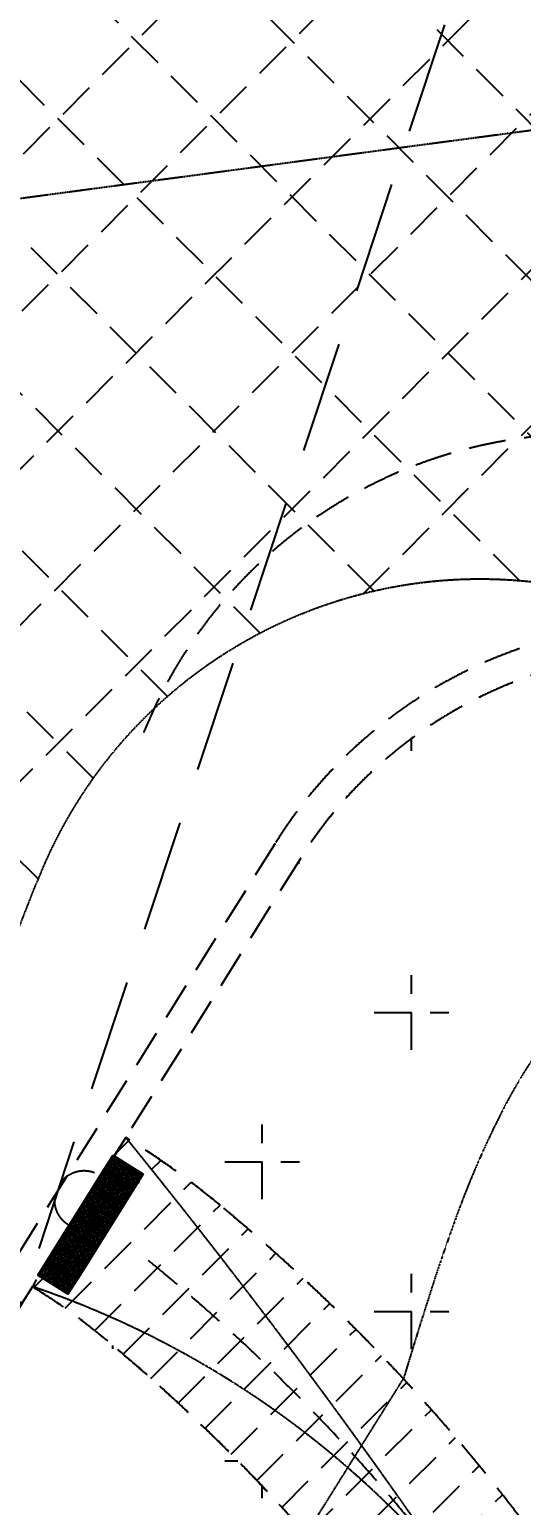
# Model space of a CAD drawing. Header units: millimetres. Extents: x 832728086 to 834530684, y 817551485 to 818349469.
# Drawn here: x 834272377 to 834280745, y 817907181 to 817932262 of the extents above; entities that cross this region are included whole.
import ezdxf

# ---------------------------------------------------------------- set-up
doc = ezdxf.new("R2010")
doc.units = ezdxf.units.MM
doc.header["$LTSCALE"] = 100
doc.linetypes.add('Hidden', pattern=[9.525, 6.35, -3.175])
for name, color, linetype in [('+C-160', 160, 'Hidden'), ('000-Tactile-l', 8, 'Continuous'), ('DLN030_1', 1, 'Continuous')]:
    doc.layers.add(name, color=color, linetype=linetype)
doc.layers.add('000-helpline', color=30, linetype='Continuous', lineweight=30, plot=False)
doc.styles.add('Swis721tBT', font='swissl.ttf')
doc.dimstyles.new('INTDIM', dxfattribs={"dimtxt": 200, "dimasz": 125, "dimexe": 100, "dimexo": 150, "dimgap": 80, "dimtad": 1, "dimdec": 0, "dimzin": 9, "dimdsep": 46, "dimtxsty": 'Swis721tBT', "dimblk": 'OPEN30', "dimcen": -125, "dimclrd": 256, "dimclre": 256, "dimclrt": 2, "dimaunit": 1, "dimadec": 1, "dimazin": 0, "dimtfac": 0.444444, "dimtdec": 0, "dimtix": 1, "dimtmove": 2, "dimatfit": 3, "dimldrblk": 'OPEN30', "dimfxl": 0, "dimtolj": 1, "dimlwd": -1, "dimlwe": -1, "dimarcsym": 0})

# ---------------------------------------------------------------- blocks, each defined once
blk = doc.blocks.new('_Open30')
at = {"color": 0, "linetype": 'ByBlock', "lineweight": -2}
for p, q in [((-1, 0.27), (0, 0)), ((0, 0), (-1, -0.27)), ((0, 0), (-1, 0))]:
    blk.add_line(p, q, dxfattribs=at)
blk = doc.blocks.new('*D28')
at = {"layer": 'Defpoints', "color": 0}
for p in [(834269377, 817985820), (834268235, 817984815), (834325665, 817921862)]:
    blk.add_point(p, dxfattribs=at)
at = {"layer": 'DLN030_1', "linetype": 'Continuous'}
for p, q in [((834269264, 817985721), (834268160, 817984749)), ((834324391, 817921007), (834268367, 817984665)), ((834325552, 817921763), (834324448, 817920791))]:
    blk.add_line(p, q, dxfattribs=at)
at = {"layer": 'DLN030_1', "xscale": 200, "yscale": 200, "zscale": 200}
for p, rotation in [((834268235, 817984815), 131.3501965874743), ((834324523, 817920857), 311.3501965874743)]:
    blk.add_blockref('_Open30', p, dxfattribs=dict(at, rotation=rotation))
at = {"layer": 'DLN030_1', "color": 2, "insert": (834295471, 817953436), "char_height": 400, "attachment_point": 5, "rotation": 311.3502, "style": 'Swis721tBT'}
blk.add_mtext('\\A1;85200', dxfattribs=at)
blk = doc.blocks.new('tactile')
at = {"layer": '000-helpline', "ltscale": 0.015}
for points in [[(834273.854, 817913.177), (834274.108, 817913.018), (834273.948, 817912.764), (834273.694, 817912.923)], [(834273.694, 817912.923), (834273.948, 817912.764), (834273.789, 817912.509), (834273.535, 817912.669)], [(834274.108, 817913.018), (834274.362, 817912.859), (834274.203, 817912.604), (834273.948, 817912.764)], [(834273.535, 817912.669), (834273.789, 817912.509), (834273.63, 817912.255), (834273.376, 817912.414)], [(834273.948, 817912.764), (834274.203, 817912.604), (834274.043, 817912.35), (834273.789, 817912.509)], [(834273.376, 817912.414), (834273.63, 817912.255), (834273.471, 817912.001), (834273.216, 817912.16)], [(834273.789, 817912.509), (834274.043, 817912.35), (834273.884, 817912.096), (834273.63, 817912.255)], [(834273.216, 817912.16), (834273.471, 817912.001), (834273.311, 817911.747), (834273.057, 817911.906)], [(834273.63, 817912.255), (834273.884, 817912.096), (834273.725, 817911.842), (834273.471, 817912.001)], [(834273.057, 817911.906), (834273.311, 817911.747), (834273.152, 817911.493), (834272.898, 817911.652)], [(834273.471, 817912.001), (834273.725, 817911.842), (834273.566, 817911.587), (834273.311, 817911.747)], [(834273.311, 817911.747), (834273.566, 817911.587), (834273.406, 817911.333), (834273.152, 817911.493)], [(834272.898, 817911.652), (834273.152, 817911.493), (834272.993, 817911.238), (834272.739, 817911.398)], [(834273.152, 817911.493), (834273.406, 817911.333), (834273.247, 817911.079), (834272.993, 817911.238)], [(834272.739, 817911.398), (834272.993, 817911.238), (834272.833, 817910.984), (834272.579, 817911.143)], [(834272.993, 817911.238), (834273.247, 817911.079), (834273.088, 817910.825), (834272.833, 817910.984)]]:
    blk.add_lwpolyline(points, close=True, dxfattribs=at)
at = {"layer": '000-Tactile-l'}
for points in [[(834273.535, 817912.669), (834273.854, 817913.177), (834274.362, 817912.859), (834274.043, 817912.35)], [(834273.216, 817912.16), (834273.535, 817912.669), (834274.043, 817912.35), (834273.725, 817911.842)], [(834272.898, 817911.652), (834273.216, 817912.16), (834273.725, 817911.842), (834273.406, 817911.333)], [(834272.579, 817911.143), (834272.898, 817911.652), (834273.406, 817911.333), (834273.088, 817910.825)]]:
    blk.add_lwpolyline(points, close=True, dxfattribs=at)
at = {"layer": '000-Tactile-l', "ltscale": 0.015}
for centre, radius in [((834273.861, 817913.143), 0.0175), ((834273.729, 817912.931), 0.0175), ((834273.729, 817912.931), 0.0125), ((834273.755, 817912.973), 0.0175), ((834273.755, 817912.973), 0.0125), ((834273.771, 817912.904), 0.0175), ((834273.771, 817912.904), 0.0125), ((834273.782, 817913.016), 0.0175), ((834273.782, 817913.016), 0.0125), ((834273.798, 817912.947), 0.0175), ((834273.798, 817912.947), 0.0125), ((834273.808, 817913.058), 0.0175), ((834273.808, 817913.058), 0.0125), ((834273.824, 817912.989), 0.0175), ((834273.824, 817912.989), 0.0125), ((834273.835, 817913.1), 0.0175), ((834273.835, 817913.1), 0.0125), ((834273.84, 817912.92), 0.0175), ((834273.84, 817912.92), 0.0125), ((834273.851, 817913.031), 0.0175), ((834273.851, 817913.031), 0.0125), ((834273.861, 817913.143), 0.0125), ((834273.867, 817912.962), 0.0175), ((834273.867, 817912.962), 0.0125), ((834273.877, 817913.074), 0.0175), ((834273.877, 817913.074), 0.0125), ((834273.882, 817912.894), 0.0175), ((834273.893, 817913.005), 0.0175), ((834273.893, 817913.005), 0.0125), ((834273.904, 817913.116), 0.0175), ((834273.904, 817913.116), 0.0125), ((834273.909, 817912.936), 0.0175), ((834273.909, 817912.936), 0.0125), ((834273.92, 817913.047), 0.0175), ((834273.92, 817913.047), 0.0125), ((834273.935, 817912.978), 0.0175), ((834273.935, 817912.978), 0.0125), ((834273.946, 817913.09), 0.0175), ((834273.946, 817913.09), 0.0125), ((834273.951, 817912.909), 0.0175), ((834273.951, 817912.909), 0.0125), ((834273.962, 817913.021), 0.0175), ((834273.962, 817913.021), 0.0125), ((834273.978, 817912.952), 0.0175), ((834273.978, 817912.952), 0.0125), ((834273.989, 817913.063), 0.0175), ((834273.989, 817913.063), 0.0125), ((834274.004, 817912.994), 0.0175), ((834274.004, 817912.994), 0.0125), ((834274.02, 817912.925), 0.0175), ((834274.02, 817912.925), 0.0125), ((834274.031, 817913.036), 0.0175), ((834274.031, 817913.036), 0.0125), ((834274.047, 817912.968), 0.0175), ((834274.047, 817912.968), 0.0125), ((834274.063, 817912.899), 0.0175), ((834274.063, 817912.899), 0.0125), ((834274.073, 817913.01), 0.0175), ((834274.073, 817913.01), 0.0125), ((834274.089, 817912.941), 0.0175), ((834274.089, 817912.941), 0.0125), ((834274.116, 817912.983), 0.0175), ((834274.116, 817912.983), 0.0125), ((834274.132, 817912.914), 0.0175), ((834274.132, 817912.914), 0.0125), ((834274.158, 817912.957), 0.0175), ((834274.158, 817912.957), 0.0125), ((834274.2, 817912.93), 0.0175), ((834274.2, 817912.93), 0.0125), ((834274.243, 817912.904), 0.0175), ((834274.243, 817912.904), 0.0125), ((834273.569, 817912.677), 0.0175), ((834273.569, 817912.677), 0.0125), ((834273.596, 817912.719), 0.0175), ((834273.596, 817912.719), 0.0125), ((834273.612, 817912.65), 0.0175), ((834273.612, 817912.65), 0.0125), ((834273.623, 817912.761), 0.0175), ((834273.623, 817912.761), 0.0125), ((834273.638, 817912.692), 0.0175), ((834273.638, 817912.692), 0.0125), ((834273.649, 817912.804), 0.0175), ((834273.649, 817912.804), 0.0125), ((834273.665, 817912.735), 0.0175), ((834273.665, 817912.735), 0.0125), ((834273.676, 817912.846), 0.0175), ((834273.676, 817912.846), 0.0125), ((834273.681, 817912.666), 0.0175), ((834273.681, 817912.666), 0.0125), ((834273.691, 817912.777), 0.0175), ((834273.691, 817912.777), 0.0125), ((834273.702, 817912.888), 0.0175), ((834273.702, 817912.888), 0.0125), ((834273.707, 817912.708), 0.0175), ((834273.707, 817912.708), 0.0125), ((834273.718, 817912.82), 0.0175), ((834273.718, 817912.82), 0.0125), ((834273.723, 817912.639), 0.0175), ((834273.734, 817912.751), 0.0175), ((834273.734, 817912.751), 0.0125), ((834273.745, 817912.862), 0.0175), ((834273.745, 817912.862), 0.0125), ((834273.75, 817912.682), 0.0175), ((834273.75, 817912.682), 0.0125), ((834273.76, 817912.793), 0.0175), ((834273.76, 817912.793), 0.0125), ((834273.776, 817912.724), 0.0175), ((834273.776, 817912.724), 0.0125), ((834273.787, 817912.835), 0.0175), ((834273.787, 817912.835), 0.0125), ((834273.792, 817912.655), 0.0175), ((834273.792, 817912.655), 0.0125), ((834273.803, 817912.766), 0.0175), ((834273.803, 817912.766), 0.0125), ((834273.813, 817912.878), 0.0175), ((834273.813, 817912.878), 0.0125), ((834273.819, 817912.698), 0.0175), ((834273.819, 817912.698), 0.0125), ((834273.829, 817912.809), 0.0175), ((834273.829, 817912.809), 0.0125), ((834273.845, 817912.74), 0.0175), ((834273.845, 817912.74), 0.0125), ((834273.856, 817912.851), 0.0175), ((834273.856, 817912.851), 0.0125), ((834273.861, 817912.671), 0.0175), ((834273.861, 817912.671), 0.0125), ((834273.872, 817912.782), 0.0175), ((834273.872, 817912.782), 0.0125), ((834273.882, 817912.894), 0.0125), ((834273.887, 817912.713), 0.0175), ((834273.887, 817912.713), 0.0125), ((834273.898, 817912.825), 0.0175), ((834273.898, 817912.825), 0.0125), ((834273.903, 817912.644), 0.0175), ((834273.903, 817912.644), 0.0125), ((834273.914, 817912.756), 0.0175), ((834273.914, 817912.756), 0.0125), ((834273.925, 817912.867), 0.0175), ((834273.925, 817912.867), 0.0125), ((834273.93, 817912.687), 0.0175), ((834273.93, 817912.687), 0.0125), ((834273.941, 817912.798), 0.0175), ((834273.941, 817912.798), 0.0125), ((834273.956, 817912.729), 0.0175), ((834273.956, 817912.729), 0.0125), ((834273.967, 817912.84), 0.0175), ((834273.967, 817912.84), 0.0125), ((834273.972, 817912.66), 0.0175), ((834273.972, 817912.66), 0.0125), ((834273.983, 817912.772), 0.0175), ((834273.983, 817912.772), 0.0125), ((834273.994, 817912.883), 0.0175), ((834273.994, 817912.883), 0.0125), ((834273.999, 817912.703), 0.0175), ((834273.999, 817912.703), 0.0125), ((834274.009, 817912.814), 0.0175), ((834274.009, 817912.814), 0.0125), ((834274.025, 817912.745), 0.0175), ((834274.025, 817912.745), 0.0125), ((834274.036, 817912.856), 0.0175), ((834274.036, 817912.856), 0.0125), ((834274.041, 817912.676), 0.0175), ((834274.041, 817912.676), 0.0125), ((834274.052, 817912.787), 0.0175), ((834274.052, 817912.787), 0.0125), ((834274.068, 817912.718), 0.0175), ((834274.068, 817912.718), 0.0125), ((834274.078, 817912.83), 0.0175), ((834274.078, 817912.83), 0.0125), ((834274.084, 817912.65), 0.0175), ((834274.084, 817912.65), 0.0125), ((834274.094, 817912.761), 0.0175), ((834274.094, 817912.761), 0.0125), ((834274.105, 817912.872), 0.0175), ((834274.105, 817912.872), 0.0125), ((834274.11, 817912.692), 0.0175), ((834274.11, 817912.692), 0.0125), ((834274.121, 817912.803), 0.0175), ((834274.121, 817912.803), 0.0125), ((834274.137, 817912.734), 0.0175), ((834274.137, 817912.734), 0.0125), ((834274.147, 817912.846), 0.0175), ((834274.147, 817912.846), 0.0125), ((834274.152, 817912.665), 0.0175), ((834274.152, 817912.665), 0.0125), ((834274.163, 817912.777), 0.0175), ((834274.163, 817912.777), 0.0125), ((834274.174, 817912.888), 0.0175), ((834274.174, 817912.888), 0.0125), ((834274.179, 817912.708), 0.0175), ((834274.179, 817912.708), 0.0125), ((834274.19, 817912.819), 0.0175), ((834274.19, 817912.819), 0.0125), ((834274.195, 817912.639), 0.0175), ((834274.206, 817912.75), 0.0175), ((834274.206, 817912.75), 0.0125), ((834274.216, 817912.861), 0.0175), ((834274.216, 817912.861), 0.0125), ((834274.221, 817912.681), 0.0175), ((834274.221, 817912.681), 0.0125), ((834274.232, 817912.792), 0.0175), ((834274.232, 817912.792), 0.0125), ((834274.248, 817912.724), 0.0175), ((834274.248, 817912.724), 0.0125), ((834274.259, 817912.835), 0.0175), ((834274.259, 817912.835), 0.0125), ((834274.274, 817912.766), 0.0175), ((834274.274, 817912.766), 0.0125), ((834274.285, 817912.877), 0.0175), ((834274.285, 817912.877), 0.0125), ((834274.301, 817912.808), 0.0175), ((834274.301, 817912.808), 0.0125), ((834274.328, 817912.851), 0.0175), ((834274.328, 817912.851), 0.0125), ((834273.41, 817912.422), 0.0175), ((834273.41, 817912.422), 0.0125), ((834273.437, 817912.465), 0.0175), ((834273.437, 817912.465), 0.0125), ((834273.453, 817912.396), 0.0175), ((834273.453, 817912.396), 0.0125), ((834273.463, 817912.507), 0.0175), ((834273.463, 817912.507), 0.0125), ((834273.479, 817912.438), 0.0175), ((834273.479, 817912.438), 0.0125), ((834273.49, 817912.55), 0.0175), ((834273.49, 817912.55), 0.0125), ((834273.506, 817912.481), 0.0175), ((834273.506, 817912.481), 0.0125), ((834273.516, 817912.592), 0.0175), ((834273.516, 817912.592), 0.0125), ((834273.521, 817912.412), 0.0175), ((834273.521, 817912.412), 0.0125), ((834273.532, 817912.523), 0.0175), ((834273.532, 817912.523), 0.0125), ((834273.543, 817912.634), 0.0175), ((834273.543, 817912.634), 0.0125), ((834273.548, 817912.454), 0.0175), ((834273.548, 817912.454), 0.0125), ((834273.559, 817912.565), 0.0175), ((834273.559, 817912.565), 0.0125), ((834273.575, 817912.496), 0.0175), ((834273.575, 817912.496), 0.0125), ((834273.585, 817912.608), 0.0175), ((834273.585, 817912.608), 0.0125), ((834273.59, 817912.427), 0.0175), ((834273.59, 817912.427), 0.0125), ((834273.601, 817912.539), 0.0175), ((834273.601, 817912.539), 0.0125), ((834273.617, 817912.47), 0.0175), ((834273.617, 817912.47), 0.0125), ((834273.628, 817912.581), 0.0175), ((834273.628, 817912.581), 0.0125), ((834273.633, 817912.401), 0.0175), ((834273.633, 817912.401), 0.0125), ((834273.643, 817912.512), 0.0175), ((834273.643, 817912.512), 0.0125), ((834273.654, 817912.624), 0.0175), ((834273.654, 817912.624), 0.0125), ((834273.659, 817912.443), 0.0175), ((834273.659, 817912.443), 0.0125), ((834273.67, 817912.555), 0.0175), ((834273.67, 817912.555), 0.0125), ((834273.686, 817912.486), 0.0175), ((834273.686, 817912.486), 0.0125), ((834273.697, 817912.597), 0.0175), ((834273.697, 817912.597), 0.0125), ((834273.702, 817912.417), 0.0175), ((834273.702, 817912.417), 0.0125), ((834273.712, 817912.528), 0.0175), ((834273.712, 817912.528), 0.0125), ((834273.723, 817912.639), 0.0125), ((834273.728, 817912.459), 0.0175), ((834273.728, 817912.459), 0.0125), ((834273.739, 817912.57), 0.0175), ((834273.739, 817912.57), 0.0125), ((834273.744, 817912.39), 0.0175), ((834273.755, 817912.501), 0.0175), ((834273.755, 817912.501), 0.0125), ((834273.765, 817912.613), 0.0175), ((834273.765, 817912.613), 0.0125), ((834273.771, 817912.433), 0.0175), ((834273.771, 817912.433), 0.0125), ((834273.781, 817912.544), 0.0175), ((834273.781, 817912.544), 0.0125), ((834273.797, 817912.475), 0.0175), ((834273.797, 817912.475), 0.0125), ((834273.808, 817912.586), 0.0175), ((834273.808, 817912.586), 0.0125), ((834273.813, 817912.406), 0.0175), ((834273.813, 817912.406), 0.0125), ((834273.824, 817912.517), 0.0175), ((834273.824, 817912.517), 0.0125), ((834273.834, 817912.629), 0.0175), ((834273.834, 817912.629), 0.0125), ((834273.839, 817912.448), 0.0175), ((834273.839, 817912.448), 0.0125), ((834273.85, 817912.56), 0.0175), ((834273.85, 817912.56), 0.0125), ((834273.866, 817912.491), 0.0175), ((834273.866, 817912.491), 0.0125), ((834273.877, 817912.602), 0.0175), ((834273.877, 817912.602), 0.0125), ((834273.882, 817912.422), 0.0175), ((834273.882, 817912.422), 0.0125), ((834273.893, 817912.533), 0.0175), ((834273.893, 817912.533), 0.0125), ((834273.908, 817912.464), 0.0175), ((834273.908, 817912.464), 0.0125), ((834273.919, 817912.576), 0.0175), ((834273.919, 817912.576), 0.0125), ((834273.924, 817912.395), 0.0175), ((834273.924, 817912.395), 0.0125), ((834273.935, 817912.507), 0.0175), ((834273.935, 817912.507), 0.0125), ((834273.946, 817912.618), 0.0175), ((834273.946, 817912.618), 0.0125), ((834273.951, 817912.438), 0.0175), ((834273.951, 817912.438), 0.0125), ((834273.961, 817912.549), 0.0175), ((834273.961, 817912.549), 0.0125), ((834273.977, 817912.48), 0.0175), ((834273.977, 817912.48), 0.0125), ((834273.988, 817912.591), 0.0175), ((834273.988, 817912.591), 0.0125), ((834273.993, 817912.411), 0.0175), ((834273.993, 817912.411), 0.0125), ((834274.004, 817912.522), 0.0175), ((834274.004, 817912.522), 0.0125), ((834274.015, 817912.634), 0.0175), ((834274.015, 817912.634), 0.0125), ((834274.02, 817912.453), 0.0175), ((834274.02, 817912.453), 0.0125), ((834274.03, 817912.565), 0.0175), ((834274.03, 817912.565), 0.0125), ((834274.046, 817912.496), 0.0175), ((834274.046, 817912.496), 0.0125), ((834274.057, 817912.607), 0.0175), ((834274.057, 817912.607), 0.0125), ((834274.062, 817912.427), 0.0175), ((834274.062, 817912.427), 0.0125), ((834274.073, 817912.538), 0.0175), ((834274.073, 817912.538), 0.0125), ((834274.089, 817912.469), 0.0175), ((834274.089, 817912.469), 0.0125), ((834274.099, 817912.581), 0.0175), ((834274.099, 817912.581), 0.0125), ((834274.115, 817912.512), 0.0175), ((834274.115, 817912.512), 0.0125), ((834274.126, 817912.623), 0.0175), ((834274.126, 817912.623), 0.0125), ((834274.142, 817912.554), 0.0175), ((834274.142, 817912.554), 0.0125), ((834274.168, 817912.596), 0.0175), ((834274.168, 817912.596), 0.0125), ((834274.195, 817912.639), 0.0125), ((834273.251, 817912.168), 0.0175), ((834273.251, 817912.168), 0.0125), ((834273.277, 817912.211), 0.0175), ((834273.277, 817912.211), 0.0125), ((834273.293, 817912.142), 0.0175), ((834273.293, 817912.142), 0.0125), ((834273.304, 817912.253), 0.0175), ((834273.304, 817912.253), 0.0125), ((834273.32, 817912.184), 0.0175), ((834273.32, 817912.184), 0.0125), ((834273.33, 817912.295), 0.0175), ((834273.33, 817912.295), 0.0125), ((834273.346, 817912.226), 0.0175), ((834273.346, 817912.226), 0.0125), ((834273.357, 817912.338), 0.0175), ((834273.357, 817912.338), 0.0125), ((834273.362, 817912.157), 0.0175), ((834273.362, 817912.157), 0.0125), ((834273.373, 817912.269), 0.0175), ((834273.373, 817912.269), 0.0125), ((834273.384, 817912.38), 0.0175), ((834273.384, 817912.38), 0.0125), ((834273.389, 817912.2), 0.0175), ((834273.389, 817912.2), 0.0125), ((834273.399, 817912.311), 0.0175), ((834273.399, 817912.311), 0.0125), ((834273.415, 817912.242), 0.0175), ((834273.415, 817912.242), 0.0125), ((834273.426, 817912.353), 0.0175), ((834273.426, 817912.353), 0.0125), ((834273.431, 817912.173), 0.0175), ((834273.431, 817912.173), 0.0125), ((834273.442, 817912.285), 0.0175), ((834273.442, 817912.285), 0.0125), ((834273.458, 817912.216), 0.0175), ((834273.458, 817912.216), 0.0125), ((834273.468, 817912.327), 0.0175), ((834273.468, 817912.327), 0.0125), ((834273.473, 817912.147), 0.0175), ((834273.473, 817912.147), 0.0125), ((834273.484, 817912.258), 0.0175), ((834273.484, 817912.258), 0.0125), ((834273.495, 817912.369), 0.0175), ((834273.495, 817912.369), 0.0125), ((834273.5, 817912.189), 0.0175), ((834273.5, 817912.189), 0.0125), ((834273.511, 817912.3), 0.0175), ((834273.511, 817912.3), 0.0125), ((834273.527, 817912.231), 0.0175), ((834273.527, 817912.231), 0.0125), ((834273.537, 817912.343), 0.0175), ((834273.537, 817912.343), 0.0125), ((834273.542, 817912.163), 0.0175), ((834273.542, 817912.163), 0.0125), ((834273.553, 817912.274), 0.0175), ((834273.553, 817912.274), 0.0125), ((834273.564, 817912.385), 0.0175), ((834273.564, 817912.385), 0.0125), ((834273.569, 817912.205), 0.0175), ((834273.569, 817912.205), 0.0125), ((834273.58, 817912.316), 0.0175), ((834273.58, 817912.316), 0.0125), ((834273.595, 817912.247), 0.0175), ((834273.595, 817912.247), 0.0125), ((834273.606, 817912.359), 0.0175), ((834273.606, 817912.359), 0.0125), ((834273.611, 817912.178), 0.0175), ((834273.611, 817912.178), 0.0125), ((834273.622, 817912.29), 0.0175), ((834273.622, 817912.29), 0.0125), ((834273.638, 817912.221), 0.0175), ((834273.638, 817912.221), 0.0125), ((834273.649, 817912.332), 0.0175), ((834273.649, 817912.332), 0.0125), ((834273.654, 817912.152), 0.0175), ((834273.654, 817912.152), 0.0125), ((834273.664, 817912.263), 0.0175), ((834273.664, 817912.263), 0.0125), ((834273.675, 817912.374), 0.0175), ((834273.675, 817912.374), 0.0125), ((834273.68, 817912.194), 0.0175), ((834273.68, 817912.194), 0.0125), ((834273.691, 817912.305), 0.0175), ((834273.691, 817912.305), 0.0125), ((834273.707, 817912.237), 0.0175), ((834273.707, 817912.237), 0.0125), ((834273.717, 817912.348), 0.0175), ((834273.717, 817912.348), 0.0125), ((834273.723, 817912.168), 0.0175), ((834273.723, 817912.168), 0.0125), ((834273.733, 817912.279), 0.0175), ((834273.733, 817912.279), 0.0125), ((834273.744, 817912.39), 0.0125), ((834273.749, 817912.21), 0.0175), ((834273.749, 817912.21), 0.0125), ((834273.76, 817912.321), 0.0175), ((834273.76, 817912.321), 0.0125), ((834273.765, 817912.141), 0.0175), ((834273.776, 817912.252), 0.0175), ((834273.776, 817912.252), 0.0125), ((834273.786, 817912.364), 0.0175), ((834273.786, 817912.364), 0.0125), ((834273.791, 817912.183), 0.0175), ((834273.791, 817912.183), 0.0125), ((834273.802, 817912.295), 0.0175), ((834273.802, 817912.295), 0.0125), ((834273.818, 817912.226), 0.0175), ((834273.818, 817912.226), 0.0125), ((834273.829, 817912.337), 0.0175), ((834273.829, 817912.337), 0.0125), ((834273.834, 817912.157), 0.0175), ((834273.834, 817912.157), 0.0125), ((834273.845, 817912.268), 0.0175), ((834273.845, 817912.268), 0.0125), ((834273.855, 817912.379), 0.0175), ((834273.855, 817912.379), 0.0125), ((834273.86, 817912.199), 0.0175), ((834273.86, 817912.199), 0.0125), ((834273.871, 817912.311), 0.0175), ((834273.871, 817912.311), 0.0125), ((834273.887, 817912.242), 0.0175), ((834273.887, 817912.242), 0.0125), ((834273.898, 817912.353), 0.0175), ((834273.898, 817912.353), 0.0125), ((834273.903, 817912.173), 0.0175), ((834273.903, 817912.173), 0.0125), ((834273.913, 817912.284), 0.0175), ((834273.913, 817912.284), 0.0125), ((834273.929, 817912.215), 0.0175), ((834273.929, 817912.215), 0.0125), ((834273.94, 817912.326), 0.0175), ((834273.94, 817912.326), 0.0125), ((834273.956, 817912.257), 0.0175), ((834273.956, 817912.257), 0.0125), ((834273.967, 817912.369), 0.0175), ((834273.967, 817912.369), 0.0125), ((834273.982, 817912.3), 0.0175), ((834273.982, 817912.3), 0.0125), ((834274.009, 817912.342), 0.0175), ((834274.009, 817912.342), 0.0125), ((834274.035, 817912.385), 0.0175), ((834274.035, 817912.385), 0.0125), ((834273.092, 817911.914), 0.0175), ((834273.092, 817911.914), 0.0125), ((834273.118, 817911.956), 0.0175), ((834273.118, 817911.956), 0.0125), ((834273.134, 817911.887), 0.0175), ((834273.145, 817911.999), 0.0175), ((834273.145, 817911.999), 0.0125), ((834273.16, 817911.93), 0.0175), ((834273.16, 817911.93), 0.0125), ((834273.171, 817912.041), 0.0175), ((834273.171, 817912.041), 0.0125), ((834273.187, 817911.972), 0.0175), ((834273.187, 817911.972), 0.0125), ((834273.198, 817912.083), 0.0175), ((834273.198, 817912.083), 0.0125), ((834273.203, 817911.903), 0.0175), ((834273.203, 817911.903), 0.0125), ((834273.214, 817912.015), 0.0175), ((834273.214, 817912.015), 0.0125), ((834273.224, 817912.126), 0.0175), ((834273.224, 817912.126), 0.0125), ((834273.229, 817911.946), 0.0175), ((834273.229, 817911.946), 0.0125), ((834273.24, 817912.057), 0.0175), ((834273.24, 817912.057), 0.0125), ((834273.256, 817911.988), 0.0175), ((834273.256, 817911.988), 0.0125), ((834273.267, 817912.099), 0.0175), ((834273.267, 817912.099), 0.0125), ((834273.272, 817911.919), 0.0175), ((834273.272, 817911.919), 0.0125), ((834273.282, 817912.03), 0.0175), ((834273.282, 817912.03), 0.0125), ((834273.298, 817911.961), 0.0175), ((834273.298, 817911.961), 0.0125), ((834273.309, 817912.073), 0.0175), ((834273.309, 817912.073), 0.0125), ((834273.314, 817911.893), 0.0175), ((834273.314, 817911.893), 0.0125), ((834273.325, 817912.004), 0.0175), ((834273.325, 817912.004), 0.0125), ((834273.336, 817912.115), 0.0175), ((834273.336, 817912.115), 0.0125), ((834273.341, 817911.935), 0.0175), ((834273.341, 817911.935), 0.0125), ((834273.351, 817912.046), 0.0175), ((834273.351, 817912.046), 0.0125), ((834273.367, 817911.977), 0.0175), ((834273.367, 817911.977), 0.0125), ((834273.378, 817912.089), 0.0175), ((834273.378, 817912.089), 0.0125), ((834273.383, 817911.908), 0.0175), ((834273.383, 817911.908), 0.0125), ((834273.394, 817912.02), 0.0175), ((834273.394, 817912.02), 0.0125), ((834273.405, 817912.131), 0.0175), ((834273.405, 817912.131), 0.0125), ((834273.41, 817911.951), 0.0175), ((834273.41, 817911.951), 0.0125), ((834273.42, 817912.062), 0.0175), ((834273.42, 817912.062), 0.0125), ((834273.436, 817911.993), 0.0175), ((834273.436, 817911.993), 0.0125), ((834273.447, 817912.104), 0.0175), ((834273.447, 817912.104), 0.0125), ((834273.452, 817911.924), 0.0175), ((834273.452, 817911.924), 0.0125), ((834273.463, 817912.035), 0.0175), ((834273.463, 817912.035), 0.0125), ((834273.479, 817911.967), 0.0175), ((834273.479, 817911.967), 0.0125), ((834273.489, 817912.078), 0.0175), ((834273.489, 817912.078), 0.0125), ((834273.494, 817911.898), 0.0175), ((834273.494, 817911.898), 0.0125), ((834273.505, 817912.009), 0.0175), ((834273.505, 817912.009), 0.0125), ((834273.516, 817912.12), 0.0175), ((834273.516, 817912.12), 0.0125), ((834273.521, 817911.94), 0.0175), ((834273.521, 817911.94), 0.0125), ((834273.532, 817912.051), 0.0175), ((834273.532, 817912.051), 0.0125), ((834273.547, 817911.982), 0.0175), ((834273.547, 817911.982), 0.0125), ((834273.558, 817912.094), 0.0175), ((834273.558, 817912.094), 0.0125), ((834273.563, 817911.913), 0.0175), ((834273.563, 817911.913), 0.0125), ((834273.574, 817912.025), 0.0175), ((834273.574, 817912.025), 0.0125), ((834273.585, 817912.136), 0.0175), ((834273.585, 817912.136), 0.0125), ((834273.59, 817911.956), 0.0175), ((834273.59, 817911.956), 0.0125), ((834273.601, 817912.067), 0.0175), ((834273.601, 817912.067), 0.0125), ((834273.606, 817911.887), 0.0175), ((834273.616, 817911.998), 0.0175), ((834273.616, 817911.998), 0.0125), ((834273.627, 817912.109), 0.0175), ((834273.627, 817912.109), 0.0125), ((834273.632, 817911.929), 0.0175), ((834273.632, 817911.929), 0.0125), ((834273.643, 817912.041), 0.0175), ((834273.643, 817912.041), 0.0125), ((834273.659, 817911.972), 0.0175), ((834273.659, 817911.972), 0.0125), ((834273.669, 817912.083), 0.0175), ((834273.669, 817912.083), 0.0125), ((834273.675, 817911.903), 0.0175), ((834273.675, 817911.903), 0.0125), ((834273.685, 817912.014), 0.0175), ((834273.685, 817912.014), 0.0125), ((834273.696, 817912.125), 0.0175), ((834273.696, 817912.125), 0.0125), ((834273.701, 817911.945), 0.0175), ((834273.701, 817911.945), 0.0125), ((834273.712, 817912.056), 0.0175), ((834273.712, 817912.056), 0.0125), ((834273.728, 817911.987), 0.0175), ((834273.728, 817911.987), 0.0125), ((834273.738, 817912.099), 0.0175), ((834273.738, 817912.099), 0.0125), ((834273.743, 817911.919), 0.0175), ((834273.743, 817911.919), 0.0125), ((834273.754, 817912.03), 0.0175), ((834273.754, 817912.03), 0.0125), ((834273.765, 817912.141), 0.0125), ((834273.77, 817911.961), 0.0175), ((834273.77, 817911.961), 0.0125), ((834273.781, 817912.072), 0.0175), ((834273.781, 817912.072), 0.0125), ((834273.797, 817912.003), 0.0175), ((834273.797, 817912.003), 0.0125), ((834273.807, 817912.115), 0.0175), ((834273.807, 817912.115), 0.0125), ((834273.823, 817912.046), 0.0175), ((834273.823, 817912.046), 0.0125), ((834273.85, 817912.088), 0.0175), ((834273.85, 817912.088), 0.0125), ((834273.876, 817912.13), 0.0175), ((834273.876, 817912.13), 0.0125), ((834272.932, 817911.66), 0.0175), ((834272.932, 817911.66), 0.0125), ((834272.959, 817911.702), 0.0175), ((834272.959, 817911.702), 0.0125), ((834272.985, 817911.744), 0.0175), ((834272.985, 817911.744), 0.0125), ((834273.001, 817911.676), 0.0175), ((834273.001, 817911.676), 0.0125), ((834273.012, 817911.787), 0.0175), ((834273.012, 817911.787), 0.0125), ((834273.028, 817911.718), 0.0175), ((834273.028, 817911.718), 0.0125), ((834273.038, 817911.829), 0.0175), ((834273.038, 817911.829), 0.0125), ((834273.044, 817911.649), 0.0175), ((834273.044, 817911.649), 0.0125), ((834273.054, 817911.76), 0.0175), ((834273.054, 817911.76), 0.0125), ((834273.065, 817911.872), 0.0175), ((834273.065, 817911.872), 0.0125), ((834273.07, 817911.691), 0.0175), ((834273.07, 817911.691), 0.0125), ((834273.081, 817911.803), 0.0175), ((834273.081, 817911.803), 0.0125), ((834273.097, 817911.734), 0.0175), ((834273.097, 817911.734), 0.0125), ((834273.107, 817911.845), 0.0175), ((834273.107, 817911.845), 0.0125), ((834273.112, 817911.665), 0.0175), ((834273.112, 817911.665), 0.0125), ((834273.123, 817911.776), 0.0175), ((834273.123, 817911.776), 0.0125), ((834273.134, 817911.887), 0.0125), ((834273.139, 817911.707), 0.0175), ((834273.139, 817911.707), 0.0125), ((834273.15, 817911.819), 0.0175), ((834273.15, 817911.819), 0.0125), ((834273.155, 817911.638), 0.0175), ((834273.166, 817911.75), 0.0175), ((834273.166, 817911.75), 0.0125), ((834273.176, 817911.861), 0.0175), ((834273.176, 817911.861), 0.0125), ((834273.181, 817911.681), 0.0175), ((834273.181, 817911.681), 0.0125), ((834273.192, 817911.792), 0.0175), ((834273.192, 817911.792), 0.0125), ((834273.208, 817911.723), 0.0175), ((834273.208, 817911.723), 0.0125), ((834273.219, 817911.834), 0.0175), ((834273.219, 817911.834), 0.0125), ((834273.224, 817911.654), 0.0175), ((834273.224, 817911.654), 0.0125), ((834273.234, 817911.765), 0.0175), ((834273.234, 817911.765), 0.0125), ((834273.245, 817911.877), 0.0175), ((834273.245, 817911.877), 0.0125), ((834273.25, 817911.696), 0.0175), ((834273.25, 817911.696), 0.0125), ((834273.261, 817911.808), 0.0175), ((834273.261, 817911.808), 0.0125), ((834273.277, 817911.739), 0.0175), ((834273.277, 817911.739), 0.0125), ((834273.288, 817911.85), 0.0175), ((834273.288, 817911.85), 0.0125), ((834273.293, 817911.67), 0.0175), ((834273.293, 817911.67), 0.0125), ((834273.303, 817911.781), 0.0175), ((834273.303, 817911.781), 0.0125), ((834273.319, 817911.712), 0.0175), ((834273.319, 817911.712), 0.0125), ((834273.33, 817911.824), 0.0175), ((834273.33, 817911.824), 0.0125), ((834273.335, 817911.643), 0.0175), ((834273.335, 817911.643), 0.0125), ((834273.346, 817911.755), 0.0175), ((834273.346, 817911.755), 0.0125), ((834273.356, 817911.866), 0.0175), ((834273.356, 817911.866), 0.0125), ((834273.362, 817911.686), 0.0175), ((834273.362, 817911.686), 0.0125), ((834273.372, 817911.797), 0.0175), ((834273.372, 817911.797), 0.0125), ((834273.388, 817911.728), 0.0175), ((834273.388, 817911.728), 0.0125), ((834273.399, 817911.839), 0.0175), ((834273.399, 817911.839), 0.0125), ((834273.404, 817911.659), 0.0175), ((834273.404, 817911.659), 0.0125), ((834273.415, 817911.77), 0.0175), ((834273.415, 817911.77), 0.0125), ((834273.425, 817911.882), 0.0175), ((834273.425, 817911.882), 0.0125), ((834273.431, 817911.702), 0.0175), ((834273.431, 817911.702), 0.0125), ((834273.441, 817911.813), 0.0175), ((834273.441, 817911.813), 0.0125), ((834273.457, 817911.744), 0.0175), ((834273.457, 817911.744), 0.0125), ((834273.468, 817911.855), 0.0175), ((834273.468, 817911.855), 0.0125), ((834273.473, 817911.675), 0.0175), ((834273.473, 817911.675), 0.0125), ((834273.484, 817911.786), 0.0175), ((834273.484, 817911.786), 0.0125), ((834273.499, 817911.717), 0.0175), ((834273.499, 817911.717), 0.0125), ((834273.51, 817911.829), 0.0175), ((834273.51, 817911.829), 0.0125), ((834273.515, 817911.648), 0.0175), ((834273.515, 817911.648), 0.0125), ((834273.526, 817911.76), 0.0175), ((834273.526, 817911.76), 0.0125), ((834273.537, 817911.871), 0.0175), ((834273.537, 817911.871), 0.0125), ((834273.542, 817911.691), 0.0175), ((834273.542, 817911.691), 0.0125), ((834273.553, 817911.802), 0.0175), ((834273.553, 817911.802), 0.0125), ((834273.568, 817911.733), 0.0175), ((834273.568, 817911.733), 0.0125), ((834273.579, 817911.845), 0.0175), ((834273.579, 817911.845), 0.0125), ((834273.584, 817911.664), 0.0175), ((834273.584, 817911.664), 0.0125), ((834273.595, 817911.776), 0.0175), ((834273.595, 817911.776), 0.0125), ((834273.606, 817911.887), 0.0125), ((834273.611, 817911.707), 0.0175), ((834273.611, 817911.707), 0.0125), ((834273.621, 817911.818), 0.0175), ((834273.621, 817911.818), 0.0125), ((834273.637, 817911.749), 0.0175), ((834273.637, 817911.749), 0.0125), ((834273.648, 817911.86), 0.0175), ((834273.648, 817911.86), 0.0125), ((834273.664, 817911.791), 0.0175), ((834273.664, 817911.791), 0.0125), ((834273.69, 817911.834), 0.0175), ((834273.69, 817911.834), 0.0125), ((834273.717, 817911.876), 0.0175), ((834273.717, 817911.876), 0.0125), ((834272.773, 817911.406), 0.0175), ((834272.773, 817911.406), 0.0125), ((834272.8, 817911.448), 0.0175), ((834272.8, 817911.448), 0.0125), ((834272.826, 817911.49), 0.0175), ((834272.826, 817911.49), 0.0125), ((834272.842, 817911.421), 0.0175), ((834272.842, 817911.421), 0.0125), ((834272.853, 817911.533), 0.0175), ((834272.853, 817911.533), 0.0125), ((834272.868, 817911.464), 0.0175), ((834272.868, 817911.464), 0.0125), ((834272.879, 817911.575), 0.0175), ((834272.879, 817911.575), 0.0125), ((834272.884, 817911.395), 0.0175), ((834272.884, 817911.395), 0.0125), ((834272.895, 817911.506), 0.0175), ((834272.895, 817911.506), 0.0125), ((834272.906, 817911.617), 0.0175), ((834272.906, 817911.617), 0.0125), ((834272.911, 817911.437), 0.0175), ((834272.911, 817911.437), 0.0125), ((834272.922, 817911.548), 0.0175), ((834272.922, 817911.548), 0.0125), ((834272.937, 817911.48), 0.0175), ((834272.937, 817911.48), 0.0125), ((834272.948, 817911.591), 0.0175), ((834272.948, 817911.591), 0.0125), ((834272.953, 817911.411), 0.0175), ((834272.953, 817911.411), 0.0125), ((834272.964, 817911.522), 0.0175), ((834272.964, 817911.522), 0.0125), ((834272.975, 817911.633), 0.0175), ((834272.975, 817911.633), 0.0125), ((834272.98, 817911.453), 0.0175), ((834272.98, 817911.453), 0.0125), ((834272.99, 817911.564), 0.0175), ((834272.99, 817911.564), 0.0125), ((834272.996, 817911.384), 0.0175), ((834273.006, 817911.495), 0.0175), ((834273.006, 817911.495), 0.0125), ((834273.017, 817911.607), 0.0175), ((834273.017, 817911.607), 0.0125), ((834273.022, 817911.426), 0.0175), ((834273.022, 817911.426), 0.0125), ((834273.033, 817911.538), 0.0175), ((834273.033, 817911.538), 0.0125), ((834273.049, 817911.469), 0.0175), ((834273.049, 817911.469), 0.0125), ((834273.059, 817911.58), 0.0175), ((834273.059, 817911.58), 0.0125), ((834273.064, 817911.4), 0.0175), ((834273.064, 817911.4), 0.0125), ((834273.075, 817911.511), 0.0175), ((834273.075, 817911.511), 0.0125), ((834273.086, 817911.622), 0.0175), ((834273.086, 817911.622), 0.0125), ((834273.091, 817911.442), 0.0175), ((834273.091, 817911.442), 0.0125), ((834273.102, 817911.554), 0.0175), ((834273.102, 817911.554), 0.0125), ((834273.118, 817911.485), 0.0175), ((834273.118, 817911.485), 0.0125), ((834273.128, 817911.596), 0.0175), ((834273.128, 817911.596), 0.0125), ((834273.133, 817911.416), 0.0175), ((834273.133, 817911.416), 0.0125), ((834273.144, 817911.527), 0.0175), ((834273.144, 817911.527), 0.0125), ((834273.155, 817911.638), 0.0125), ((834273.16, 817911.458), 0.0175), ((834273.16, 817911.458), 0.0125), ((834273.171, 817911.569), 0.0175), ((834273.171, 817911.569), 0.0125), ((834273.176, 817911.389), 0.0175), ((834273.176, 817911.389), 0.0125), ((834273.186, 817911.5), 0.0175), ((834273.186, 817911.5), 0.0125), ((834273.197, 817911.612), 0.0175), ((834273.197, 817911.612), 0.0125), ((834273.202, 817911.432), 0.0175), ((834273.202, 817911.432), 0.0125), ((834273.213, 817911.543), 0.0175), ((834273.213, 817911.543), 0.0125), ((834273.229, 817911.474), 0.0175), ((834273.229, 817911.474), 0.0125), ((834273.24, 817911.585), 0.0175), ((834273.24, 817911.585), 0.0125), ((834273.245, 817911.405), 0.0175), ((834273.245, 817911.405), 0.0125), ((834273.255, 817911.516), 0.0175), ((834273.255, 817911.516), 0.0125), ((834273.266, 817911.628), 0.0175), ((834273.266, 817911.628), 0.0125), ((834273.271, 817911.447), 0.0175), ((834273.271, 817911.447), 0.0125), ((834273.282, 817911.559), 0.0175), ((834273.282, 817911.559), 0.0125), ((834273.298, 817911.49), 0.0175), ((834273.298, 817911.49), 0.0125), ((834273.308, 817911.601), 0.0175), ((834273.308, 817911.601), 0.0125), ((834273.314, 817911.421), 0.0175), ((834273.314, 817911.421), 0.0125), ((834273.324, 817911.532), 0.0175), ((834273.324, 817911.532), 0.0125), ((834273.34, 817911.463), 0.0175), ((834273.34, 817911.463), 0.0125), ((834273.351, 817911.574), 0.0175), ((834273.351, 817911.574), 0.0125), ((834273.356, 817911.394), 0.0175), ((834273.356, 817911.394), 0.0125), ((834273.367, 817911.506), 0.0175), ((834273.367, 817911.506), 0.0125), ((834273.377, 817911.617), 0.0175), ((834273.377, 817911.617), 0.0125), ((834273.383, 817911.437), 0.0175), ((834273.383, 817911.437), 0.0125), ((834273.393, 817911.548), 0.0175), ((834273.393, 817911.548), 0.0125), ((834273.409, 817911.479), 0.0175), ((834273.409, 817911.479), 0.0125), ((834273.42, 817911.59), 0.0175), ((834273.42, 817911.59), 0.0125), ((834273.425, 817911.41), 0.0175), ((834273.425, 817911.41), 0.0125), ((834273.436, 817911.521), 0.0175), ((834273.436, 817911.521), 0.0125), ((834273.446, 817911.633), 0.0175), ((834273.446, 817911.633), 0.0125), ((834273.451, 817911.452), 0.0175), ((834273.451, 817911.452), 0.0125), ((834273.462, 817911.564), 0.0175), ((834273.462, 817911.564), 0.0125), ((834273.478, 817911.495), 0.0175), ((834273.478, 817911.495), 0.0125), ((834273.489, 817911.606), 0.0175), ((834273.489, 817911.606), 0.0125), ((834273.505, 817911.537), 0.0175), ((834273.505, 817911.537), 0.0125), ((834273.531, 817911.58), 0.0175), ((834273.531, 817911.58), 0.0125), ((834273.558, 817911.622), 0.0175), ((834273.558, 817911.622), 0.0125), ((834272.614, 817911.151), 0.0175), ((834272.614, 817911.151), 0.0125), ((834272.64, 817911.194), 0.0175), ((834272.64, 817911.194), 0.0125), ((834272.667, 817911.236), 0.0175), ((834272.667, 817911.236), 0.0125), ((834272.683, 817911.167), 0.0175), ((834272.683, 817911.167), 0.0125), ((834272.693, 817911.278), 0.0175), ((834272.693, 817911.278), 0.0125), ((834272.709, 817911.21), 0.0175), ((834272.709, 817911.21), 0.0125), ((834272.72, 817911.321), 0.0175), ((834272.72, 817911.321), 0.0125), ((834272.725, 817911.141), 0.0175), ((834272.725, 817911.141), 0.0125), ((834272.736, 817911.252), 0.0175), ((834272.736, 817911.252), 0.0125), ((834272.746, 817911.363), 0.0175), ((834272.746, 817911.363), 0.0125), ((834272.752, 817911.183), 0.0175), ((834272.752, 817911.183), 0.0125), ((834272.762, 817911.294), 0.0175), ((834272.762, 817911.294), 0.0125), ((834272.778, 817911.225), 0.0175), ((834272.778, 817911.225), 0.0125), ((834272.789, 817911.337), 0.0175), ((834272.789, 817911.337), 0.0125), ((834272.794, 817911.156), 0.0175), ((834272.794, 817911.156), 0.0125), ((834272.805, 817911.268), 0.0175), ((834272.805, 817911.268), 0.0125), ((834272.815, 817911.379), 0.0175), ((834272.815, 817911.379), 0.0125), ((834272.82, 817911.199), 0.0175), ((834272.82, 817911.199), 0.0125), ((834272.831, 817911.31), 0.0175), ((834272.831, 817911.31), 0.0125), ((834272.847, 817911.241), 0.0175), ((834272.847, 817911.241), 0.0125), ((834272.858, 817911.352), 0.0175), ((834272.858, 817911.352), 0.0125), ((834272.863, 817911.172), 0.0175), ((834272.863, 817911.172), 0.0125), ((834272.874, 817911.284), 0.0175), ((834272.874, 817911.284), 0.0125), ((834272.889, 817911.215), 0.0175), ((834272.889, 817911.215), 0.0125), ((834272.9, 817911.326), 0.0175), ((834272.9, 817911.326), 0.0125), ((834272.905, 817911.146), 0.0175), ((834272.905, 817911.146), 0.0125), ((834272.916, 817911.257), 0.0175), ((834272.916, 817911.257), 0.0125), ((834272.927, 817911.368), 0.0175), ((834272.927, 817911.368), 0.0125), ((834272.932, 817911.188), 0.0175), ((834272.932, 817911.188), 0.0125), ((834272.942, 817911.299), 0.0175), ((834272.942, 817911.299), 0.0125), ((834272.958, 817911.23), 0.0175), ((834272.958, 817911.23), 0.0125), ((834272.969, 817911.342), 0.0175), ((834272.969, 817911.342), 0.0125), ((834272.974, 817911.162), 0.0175), ((834272.974, 817911.162), 0.0125), ((834272.985, 817911.273), 0.0175), ((834272.985, 817911.273), 0.0125), ((834272.996, 817911.384), 0.0125), ((834273.001, 817911.204), 0.0175), ((834273.001, 817911.204), 0.0125), ((834273.011, 817911.315), 0.0175), ((834273.011, 817911.315), 0.0125), ((834273.016, 817911.135), 0.0175), ((834273.027, 817911.246), 0.0175), ((834273.027, 817911.246), 0.0125), ((834273.038, 817911.358), 0.0175), ((834273.038, 817911.358), 0.0125), ((834273.043, 817911.177), 0.0175), ((834273.043, 817911.177), 0.0125), ((834273.054, 817911.289), 0.0175), ((834273.054, 817911.289), 0.0125), ((834273.07, 817911.22), 0.0175), ((834273.07, 817911.22), 0.0125), ((834273.08, 817911.331), 0.0175), ((834273.08, 817911.331), 0.0125), ((834273.085, 817911.151), 0.0175), ((834273.085, 817911.151), 0.0125), ((834273.096, 817911.262), 0.0175), ((834273.096, 817911.262), 0.0125), ((834273.107, 817911.373), 0.0175), ((834273.107, 817911.373), 0.0125), ((834273.112, 817911.193), 0.0175), ((834273.112, 817911.193), 0.0125), ((834273.123, 817911.304), 0.0175), ((834273.123, 817911.304), 0.0125), ((834273.138, 817911.236), 0.0175), ((834273.138, 817911.236), 0.0125), ((834273.149, 817911.347), 0.0175), ((834273.149, 817911.347), 0.0125), ((834273.154, 817911.167), 0.0175), ((834273.154, 817911.167), 0.0125), ((834273.165, 817911.278), 0.0175), ((834273.165, 817911.278), 0.0125), ((834273.181, 817911.209), 0.0175), ((834273.181, 817911.209), 0.0125), ((834273.192, 817911.32), 0.0175), ((834273.192, 817911.32), 0.0125), ((834273.197, 817911.14), 0.0175), ((834273.197, 817911.14), 0.0125), ((834273.207, 817911.251), 0.0175), ((834273.207, 817911.251), 0.0125), ((834273.218, 817911.363), 0.0175), ((834273.218, 817911.363), 0.0125), ((834273.223, 817911.182), 0.0175), ((834273.223, 817911.182), 0.0125), ((834273.234, 817911.294), 0.0175), ((834273.234, 817911.294), 0.0125), ((834273.25, 817911.225), 0.0175), ((834273.25, 817911.225), 0.0125), ((834273.26, 817911.336), 0.0175), ((834273.26, 817911.336), 0.0125), ((834273.266, 817911.156), 0.0175), ((834273.266, 817911.156), 0.0125), ((834273.276, 817911.267), 0.0175), ((834273.276, 817911.267), 0.0125), ((834273.287, 817911.378), 0.0175), ((834273.287, 817911.378), 0.0125), ((834273.292, 817911.198), 0.0175), ((834273.292, 817911.198), 0.0125), ((834273.303, 817911.31), 0.0175), ((834273.303, 817911.31), 0.0125), ((834273.319, 817911.241), 0.0175), ((834273.319, 817911.241), 0.0125), ((834273.329, 817911.352), 0.0175), ((834273.329, 817911.352), 0.0125), ((834273.345, 817911.283), 0.0175), ((834273.345, 817911.283), 0.0125), ((834273.372, 817911.325), 0.0175), ((834273.372, 817911.325), 0.0125), ((834273.398, 817911.368), 0.0175), ((834273.398, 817911.368), 0.0125), ((834272.656, 817911.125), 0.0175), ((834272.656, 817911.125), 0.0125), ((834272.698, 817911.098), 0.0175), ((834272.698, 817911.098), 0.0125), ((834272.741, 817911.072), 0.0175), ((834272.741, 817911.072), 0.0125), ((834272.767, 817911.114), 0.0175), ((834272.767, 817911.114), 0.0125), ((834272.783, 817911.045), 0.0175), ((834272.783, 817911.045), 0.0125), ((834272.81, 817911.087), 0.0175), ((834272.81, 817911.087), 0.0125), ((834272.826, 817911.019), 0.0175), ((834272.826, 817911.019), 0.0125), ((834272.836, 817911.13), 0.0175), ((834272.836, 817911.13), 0.0125), ((834272.852, 817911.061), 0.0175), ((834272.852, 817911.061), 0.0125), ((834272.868, 817910.992), 0.0175), ((834272.868, 817910.992), 0.0125), ((834272.879, 817911.103), 0.0175), ((834272.879, 817911.103), 0.0125), ((834272.894, 817911.034), 0.0175), ((834272.894, 817911.034), 0.0125), ((834272.91, 817910.965), 0.0175), ((834272.91, 817910.965), 0.0125), ((834272.921, 817911.077), 0.0175), ((834272.921, 817911.077), 0.0125), ((834272.937, 817911.008), 0.0175), ((834272.937, 817911.008), 0.0125), ((834272.948, 817911.119), 0.0175), ((834272.948, 817911.119), 0.0125), ((834272.953, 817910.939), 0.0175), ((834272.953, 817910.939), 0.0125), ((834272.963, 817911.05), 0.0175), ((834272.963, 817911.05), 0.0125), ((834272.979, 817910.981), 0.0175), ((834272.979, 817910.981), 0.0125), ((834272.99, 817911.093), 0.0175), ((834272.99, 817911.093), 0.0125), ((834272.995, 817910.912), 0.0175), ((834272.995, 817910.912), 0.0125), ((834273.006, 817911.024), 0.0175), ((834273.006, 817911.024), 0.0125), ((834273.016, 817911.135), 0.0125), ((834273.022, 817910.955), 0.0175), ((834273.022, 817910.955), 0.0125), ((834273.032, 817911.066), 0.0175), ((834273.032, 817911.066), 0.0125), ((834273.037, 817910.886), 0.0175), ((834273.048, 817910.997), 0.0175), ((834273.048, 817910.997), 0.0125), ((834273.059, 817911.108), 0.0175), ((834273.059, 817911.108), 0.0125), ((834273.064, 817910.928), 0.0175), ((834273.064, 817910.928), 0.0125), ((834273.075, 817911.039), 0.0175), ((834273.075, 817911.039), 0.0125), ((834273.09, 817910.971), 0.0175), ((834273.09, 817910.971), 0.0125), ((834273.101, 817911.082), 0.0175), ((834273.101, 817911.082), 0.0125), ((834273.106, 817910.902), 0.0175), ((834273.106, 817910.902), 0.0125), ((834273.117, 817911.013), 0.0175), ((834273.117, 817911.013), 0.0125), ((834273.128, 817911.124), 0.0175), ((834273.128, 817911.124), 0.0125), ((834273.133, 817910.944), 0.0175), ((834273.133, 817910.944), 0.0125), ((834273.144, 817911.055), 0.0175), ((834273.144, 817911.055), 0.0125), ((834273.159, 817910.986), 0.0175), ((834273.159, 817910.986), 0.0125), ((834273.17, 817911.098), 0.0175), ((834273.17, 817911.098), 0.0125), ((834273.186, 817911.029), 0.0175), ((834273.186, 817911.029), 0.0125), ((834273.212, 817911.071), 0.0175), ((834273.212, 817911.071), 0.0125), ((834273.239, 817911.113), 0.0175), ((834273.239, 817911.113), 0.0125), ((834273.037, 817910.886), 0.0125), ((834273.08, 817910.859), 0.0175), ((834273.08, 817910.859), 0.0125)]:
    blk.add_circle(centre, radius, dxfattribs=at)
at = {"layer": '000-Tactile-l', "ltscale": 5e-05}
blk.add_arc((834290.748, 817940.743), 10.435, 194.2966, 238.2636, dxfattribs=at)
blk = doc.blocks.new('A$C062A3D83')
at = {"layer": '+C-160', "ltscale": 3}
blk.add_line((-51695, -96422), (-37449, -53521), dxfattribs=at)
at = {"layer": '+C-160'}
for p, q in [((-31453, -85578), (-62800, -54231)), ((-35671, -84012), (-51637, -68046)), ((-53753, -77802), (-44871, -68919)), ((-55122, -81822), (-43726, -70426)), ((-39341, -82993), (-51682, -70651)), ((-56723, -86074), (-42269, -71621)), ((-58613, -90617), (-40611, -72614)), ((-42617, -82368), (-52229, -72757)), ((-62123, -96778), (-38949, -73604)), ((-45283, -82590), (-37287, -74594)), ((-45093, -82544), (-52825, -74812)), ((-47032, -83257), (-53447, -76842)), ((-48609, -84332), (-54095, -78845)), ((-49872, -85720), (-54769, -80823)), ((-50811, -87433), (-55467, -82777)), ((-44458, -85255), (-44458, -85046)), ((-46779, -86829), (-54716, -99500)), ((-46355, -87095), (-54292, -99766)), ((-46355, -87095), (-49318, -91825)), ((-46396, -87160), (-46363, -87160)), ((-44458, -90335), (-44458, -89065)), ((-45093, -89700), (-43823, -89700)), ((-46998, -92875), (-46998, -91605)), ((-49501, -92111), (-49255, -91865)), ((-50882, -94376), (-48721, -92214)), ((-47633, -92240), (-46363, -92240)), ((-50350, -94728), (-48207, -92585)), ((-49845, -95107), (-47714, -92975)), ((-49363, -95508), (-47235, -93380)), ((-48890, -95919), (-46765, -93794)), ((-48426, -96339), (-46303, -94216)), ((-44458, -95415), (-44458, -94145)), ((-51127, -94712), (-50907, -94361)), ((-47971, -96768), (-45850, -94647)), ((-45093, -94780), (-43823, -94780)), ((-47526, -97207), (-45405, -95086)), ((-49538, -95415), (-49538, -95360)), ((-47090, -97655), (-44968, -95533)), ((-46663, -98112), (-44540, -95989)), ((-46246, -98578), (-44120, -96453)), ((-45838, -99054), (-43709, -96926)), ((-47633, -97320), (-47414, -97320)), ((-45439, -99540), (-43307, -97407)), ((-46998, -97955), (-46998, -97751)), ((-45050, -100034), (-42912, -97897))]:
    blk.add_line(p, q, dxfattribs=at)
at = {"layer": '+C-160', "ltscale": 5e-05}
for p, q in [((-38143, -74142), (-54910, -76378)), ((-46252, -98571), (-44597, -95927))]:
    blk.add_line(p, q, dxfattribs=at)
at = {"layer": '+C-160'}
blk.add_circle((-50028, -92889), 500, dxfattribs=at)
at = {"layer": '+C-160', "ltscale": 0.01}
for centre, radius, start, end in [((-35003, -64664), 10000, 204.0978, 239.2194), ((-43289, -90440), 8100, 79.7032, 158.7573), ((-184607, -35506), 143519, 335.52166, 338.7573)]:
    blk.add_arc(centre, radius, start, end, dxfattribs=at)
at = {"layer": '+C-160'}
for centre, radius, start, end in [((-41502, -87971), 8100, 59.2194, 159.8659), ((-39999, -91076), 8000, 75.015, 147.9367), ((-39999, -91076), 7500, 75.015, 147.9367), ((71038, -168983), 142965, 147.33702, 148.5363), ((-56665, -103769), 14022, 50.301, 58.4055), ((-68639, -118192), 32768, 2.4333, 50.301), ((-68639, -118192), 31268, 338.2088, 50.9613), ((-56337, -103224), 10394, 49.771, 58.5039), ((-68639, -118192), 29768, 353.6574, 50.301)]:
    blk.add_arc(centre, radius, start, end, dxfattribs=at)
at = {"layer": '+C-160', "ltscale": 5e-05}
for centre, radius, start, end in [((-34931, -95452), 8965, 141.741, 152.864), ((-28897, -98549), 15747, 152.8485, 160.5225), ((-13790, -104170), 31865, 160.0526, 162.0216), ((32102, -119012), 80097, 162.05486, 163.24886)]:
    blk.add_arc(centre, radius, start, end, dxfattribs=at)
at = {"layer": '+C-160', "ltscale": 0.001}
for centre, radius, start, end in [((-139986, -165472), 116809, 34.53899, 39.08603), ((-56074, -109581), 16074, 40.0216, 71.2469)]:
    blk.add_arc(centre, radius, start, end, dxfattribs=at)
at = {"layer": '+C-160'}
for centre, major_axis, start_param, end_param in [((-39999, -91076), (4886, 5690), 0.448036, 1.720759), ((-56665, -103769), (8795, 10920), -0.014841, 0.12661), ((-68639, -118192), (28774, 15679), -0.456447, 0.379002), ((-56337, -103224), (6207, 8337), -0.062167, 0.09025), ((-68639, -118192), (20209, 21858), -0.872087, 0.053338)]:
    blk.add_ellipse(centre, major_axis=major_axis, ratio=1, start_param=start_param, end_param=end_param, dxfattribs=at)

msp = doc.modelspace()

# ---------------------------------------------------------------- block references
at = {"layer": '+C-160', "ltscale": 5}
msp.add_blockref('A$C062A3D83', (834323333.3128, 818005260.0327), dxfattribs=at)
at = {"layer": '000-Tactile-l', "xscale": 1000, "yscale": 1000, "zscale": 1000}
msp.add_blockref('tactile', (-56.4905, -49.2817, -0.0703), dxfattribs=at)

# ---------------------------------------------------------------- dimensions: what is measured, and where the dimension line sits
at = {"layer": 'DLN030_1'}
dim = msp.add_linear_dim(base=(834268234.7779, 817984815.415), p1=(834325664.7353, 817921861.8346), p2=(834269376.5388, 817985820.2502), angle=131.35019659, dimstyle='INTDIM', override={"dimtxt": 400, "dimasz": 200, "dimarcsym": 2}, dxfattribs=at)
dim.commit()
dim.dimension.update_dxf_attribs({"geometry": '*D28', "text_midpoint": (834295470.9447, 817953435.6146), "dimtype": 160})

doc.saveas('drawing.dxf')
